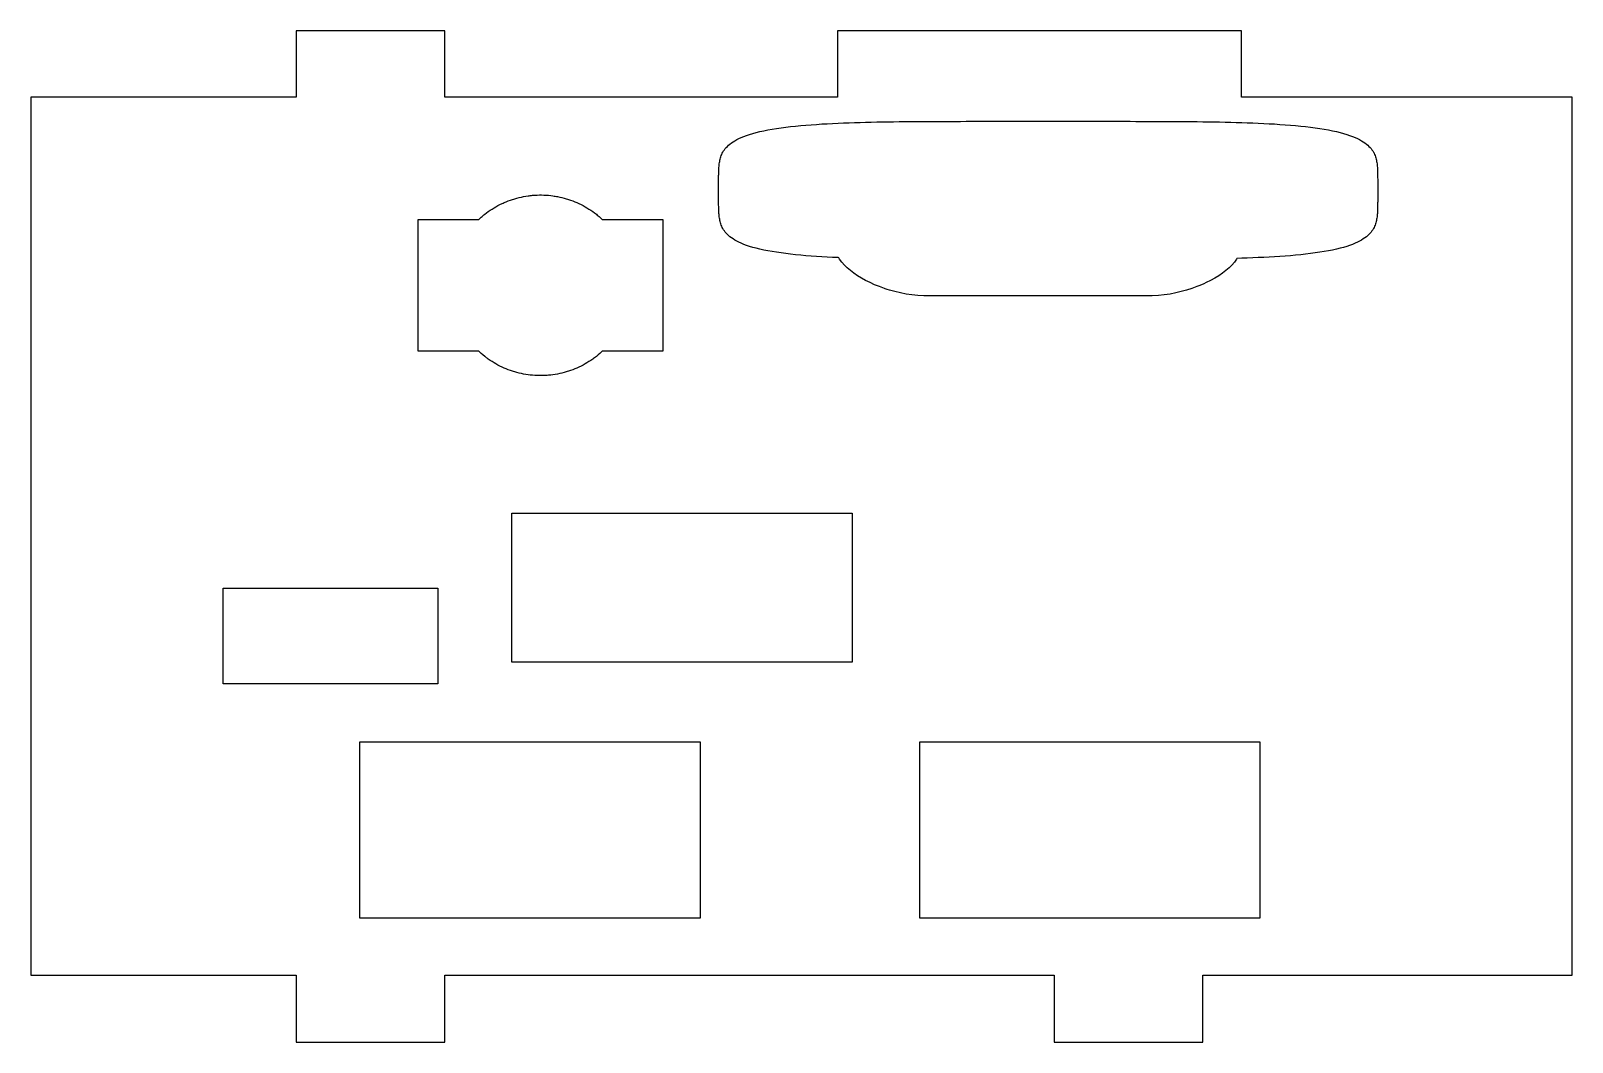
# Model space of a CAD drawing. Header units: millimetres. Extents: x -72.5 to 0, y 0 to 47.6.
import ezdxf

# ---------------------------------------------------------------- set-up
doc = ezdxf.new("R2010")
doc.units = ezdxf.units.MM
doc.layers.get('0').update_dxf_attribs({"linetype": 'CONTINUOUS'})

msp = doc.modelspace()

# ---------------------------------------------------------------- linework, layer by layer
for points in [[(-15.555, 44.456), (-15.555, 47.583), (-34.555, 47.583), (-34.555, 44.456), (-53.024, 44.456), (-53.024, 47.583), (-60.024, 47.583), (-60.024, 44.456), (-72.5, 44.456), (-72.5, 3.156), (-60.024, 3.156), (-60.024, 0), (-53.024, 0), (-53.024, 3.156), (-24.367, 3.156), (-24.367, 0), (-17.367, 0), (-17.367, 3.156), (0, 3.156), (0, 44.456)], [(-11.271, 42.88), (-11.089, 42.84), (-10.918, 42.798), (-10.757, 42.755), (-10.606, 42.709), (-10.466, 42.663), (-10.335, 42.615), (-10.215, 42.566), (-10.104, 42.516), (-10.002, 42.465), (-9.909, 42.413), (-9.825, 42.361), (-9.748, 42.308), (-9.678, 42.255), (-9.615, 42.202), (-9.558, 42.148), (-9.506, 42.094), (-9.46, 42.039), (-9.419, 41.985), (-9.383, 41.93), (-9.35, 41.875), (-9.337, 41.851), (-9.329, 41.836), (-9.321, 41.82), (-9.296, 41.766), (-9.273, 41.711), (-9.253, 41.656), (-9.236, 41.601), (-9.221, 41.545), (-9.209, 41.49), (-9.198, 41.435), (-9.188, 41.38), (-9.18, 41.325), (-9.174, 41.27), (-9.168, 41.215), (-9.164, 41.159), (-9.16, 41.104), (-9.157, 41.049), (-9.155, 40.994), (-9.153, 40.939), (-9.151, 40.884), (-9.15, 40.828), (-9.149, 40.773), (-9.149, 40.718), (-9.149, 40.663), (-9.148, 40.608), (-9.148, 40.553), (-9.148, 40.497), (-9.148, 40.442), (-9.148, 40.332), (-9.148, 39.819), (-9.148, 39.708), (-9.148, 39.653), (-9.148, 39.598), (-9.148, 39.543), (-9.149, 39.488), (-9.149, 39.432), (-9.149, 39.377), (-9.15, 39.322), (-9.151, 39.267), (-9.153, 39.212), (-9.155, 39.157), (-9.157, 39.101), (-9.16, 39.046), (-9.164, 38.991), (-9.168, 38.936), (-9.174, 38.881), (-9.18, 38.826), (-9.188, 38.77), (-9.198, 38.715), (-9.209, 38.66), (-9.221, 38.605), (-9.236, 38.55), (-9.253, 38.495), (-9.273, 38.44), (-9.296, 38.385), (-9.321, 38.33), (-9.35, 38.275), (-9.383, 38.22), (-9.419, 38.166), (-9.46, 38.111), (-9.506, 38.057), (-9.558, 38.003), (-9.615, 37.949), (-9.678, 37.895), (-9.748, 37.842), (-9.825, 37.789), (-9.909, 37.737), (-10.002, 37.686), (-10.104, 37.635), (-10.215, 37.585), (-10.335, 37.536), (-10.466, 37.488), (-10.606, 37.441), (-10.757, 37.396), (-10.918, 37.352), (-11.089, 37.31), (-11.271, 37.27), (-11.461, 37.232), (-11.661, 37.196), (-11.869, 37.163), (-12.085, 37.131), (-12.307, 37.101), (-12.536, 37.074), (-12.77, 37.049), (-13.008, 37.026), (-13.251, 37.004), (-13.497, 36.985), (-13.746, 36.967), (-13.998, 36.951), (-14.252, 36.936), (-14.507, 36.923), (-14.764, 36.911), (-15.022, 36.9), (-15.281, 36.891), (-15.541, 36.882), (-15.766, 36.875), (-15.785, 36.842), (-15.886, 36.702), (-16.004, 36.565), (-16.138, 36.433), (-16.287, 36.304), (-16.449, 36.181), (-16.623, 36.062), (-16.808, 35.948), (-17.005, 35.839), (-17.212, 35.735), (-17.332, 35.681), (-17.428, 35.638), (-17.554, 35.587), (-17.655, 35.546), (-17.89, 35.461), (-18.133, 35.383), (-18.385, 35.312), (-18.645, 35.25), (-18.911, 35.197), (-19.185, 35.154), (-19.464, 35.123), (-19.749, 35.11), (-30.491, 35.11), (-30.775, 35.123), (-31.054, 35.154), (-31.328, 35.197), (-31.595, 35.25), (-31.854, 35.312), (-32.106, 35.383), (-32.214, 35.417), (-32.313, 35.449), (-32.35, 35.461), (-32.585, 35.546), (-32.811, 35.638), (-33.027, 35.735), (-33.234, 35.839), (-33.431, 35.948), (-33.617, 36.062), (-33.791, 36.181), (-33.952, 36.304), (-34.101, 36.433), (-34.235, 36.565), (-34.354, 36.702), (-34.455, 36.842), (-34.493, 36.909), (-34.532, 36.911), (-34.789, 36.923), (-35.044, 36.936), (-35.298, 36.951), (-35.55, 36.967), (-35.799, 36.985), (-36.045, 37.004), (-36.288, 37.026), (-36.526, 37.049), (-36.76, 37.074), (-36.989, 37.101), (-37.211, 37.131), (-37.427, 37.163), (-37.635, 37.196), (-37.835, 37.232), (-38.025, 37.27), (-38.207, 37.31), (-38.378, 37.352), (-38.539, 37.396), (-38.69, 37.441), (-38.831, 37.488), (-38.961, 37.536), (-39.081, 37.585), (-39.192, 37.635), (-39.294, 37.686), (-39.387, 37.737), (-39.471, 37.789), (-39.549, 37.842), (-39.618, 37.895), (-39.682, 37.949), (-39.738, 38.003), (-39.79, 38.057), (-39.836, 38.111), (-39.877, 38.166), (-39.913, 38.22), (-39.946, 38.275), (-39.975, 38.33), (-40, 38.385), (-40.023, 38.44), (-40.043, 38.495), (-40.06, 38.55), (-40.075, 38.605), (-40.087, 38.66), (-40.098, 38.715), (-40.108, 38.77), (-40.116, 38.826), (-40.122, 38.881), (-40.128, 38.936), (-40.132, 38.991), (-40.136, 39.046), (-40.139, 39.101), (-40.142, 39.157), (-40.143, 39.212), (-40.145, 39.267), (-40.146, 39.322), (-40.147, 39.377), (-40.147, 39.432), (-40.147, 39.488), (-40.148, 39.543), (-40.148, 39.598), (-40.148, 39.653), (-40.148, 39.708), (-40.148, 39.819), (-40.148, 40.332), (-40.148, 40.442), (-40.148, 40.497), (-40.148, 40.553), (-40.148, 40.608), (-40.147, 40.663), (-40.147, 40.718), (-40.147, 40.773), (-40.146, 40.828), (-40.145, 40.884), (-40.143, 40.939), (-40.142, 40.994), (-40.139, 41.049), (-40.136, 41.104), (-40.132, 41.159), (-40.128, 41.215), (-40.122, 41.27), (-40.116, 41.325), (-40.108, 41.38), (-40.098, 41.435), (-40.087, 41.49), (-40.075, 41.545), (-40.06, 41.601), (-40.043, 41.656), (-40.023, 41.711), (-40, 41.766), (-39.975, 41.82), (-39.946, 41.875), (-39.913, 41.93), (-39.877, 41.985), (-39.836, 42.039), (-39.79, 42.094), (-39.738, 42.148), (-39.682, 42.202), (-39.618, 42.255), (-39.549, 42.308), (-39.471, 42.361), (-39.387, 42.413), (-39.294, 42.465), (-39.192, 42.516), (-39.081, 42.566), (-38.961, 42.615), (-38.831, 42.663), (-38.69, 42.709), (-38.539, 42.755), (-38.378, 42.798), (-38.207, 42.84), (-38.025, 42.88), (-37.835, 42.918), (-37.635, 42.954), (-37.427, 42.988), (-37.211, 43.02), (-36.989, 43.049), (-36.76, 43.076), (-36.526, 43.102), (-36.288, 43.125), (-36.045, 43.146), (-35.799, 43.166), (-35.55, 43.183), (-35.298, 43.2), (-35.044, 43.214), (-34.789, 43.227), (-34.532, 43.239), (-34.532, 43.239), (-34.274, 43.25), (-34.015, 43.26), (-33.755, 43.268), (-33.494, 43.276), (-33.233, 43.283), (-32.972, 43.289), (-32.71, 43.294), (-32.447, 43.299), (-32.185, 43.303), (-31.923, 43.307), (-31.66, 43.31), (-31.397, 43.313), (-31.134, 43.315), (-30.871, 43.317), (-30.608, 43.318), (-30.345, 43.32), (-30.082, 43.321), (-29.819, 43.322), (-29.556, 43.323), (-29.293, 43.323), (-29.029, 43.324), (-28.766, 43.324), (-28.503, 43.325), (-28.24, 43.325), (-27.977, 43.325), (-27.714, 43.325), (-27.451, 43.325), (-27.187, 43.325), (-26.924, 43.325), (-26.661, 43.325), (-26.398, 43.325), (-26.135, 43.325), (-23.161, 43.325), (-22.898, 43.325), (-22.635, 43.325), (-22.372, 43.325), (-22.109, 43.325), (-21.845, 43.325), (-21.582, 43.325), (-21.319, 43.325), (-21.056, 43.325), (-20.793, 43.325), (-20.53, 43.324), (-20.267, 43.324), (-20.003, 43.323), (-19.74, 43.323), (-19.477, 43.322), (-19.214, 43.321), (-18.951, 43.32), (-18.688, 43.318), (-18.425, 43.317), (-18.162, 43.315), (-17.899, 43.313), (-17.636, 43.31), (-17.374, 43.307), (-17.111, 43.303), (-16.849, 43.299), (-16.586, 43.294), (-16.324, 43.289), (-16.063, 43.283), (-15.802, 43.276), (-15.726, 43.274), (-15.541, 43.268), (-15.281, 43.26), (-15.022, 43.25), (-14.764, 43.239), (-14.507, 43.227), (-14.252, 43.214), (-13.998, 43.2), (-13.746, 43.183), (-13.497, 43.166), (-13.251, 43.146), (-13.008, 43.125), (-12.77, 43.102), (-12.536, 43.076), (-12.307, 43.049), (-12.085, 43.02), (-11.869, 42.988), (-11.661, 42.954), (-11.461, 42.918)], [(-47.011, 39.581), (-46.912, 39.541), (-46.814, 39.499), (-46.716, 39.455), (-46.62, 39.408), (-46.526, 39.359), (-46.432, 39.308), (-46.34, 39.254), (-46.249, 39.198), (-46.159, 39.14), (-46.071, 39.079), (-45.985, 39.016), (-45.9, 38.951), (-45.854, 38.914), (-45.817, 38.884), (-45.772, 38.846), (-45.736, 38.815), (-45.656, 38.744), (-45.619, 38.709), (-42.776, 38.709), (-42.776, 32.509), (-45.619, 32.509), (-45.656, 32.475), (-45.736, 32.404), (-45.817, 32.334), (-45.9, 32.267), (-45.947, 32.231), (-45.985, 32.202), (-46.033, 32.168), (-46.071, 32.14), (-46.159, 32.079), (-46.249, 32.021), (-46.34, 31.965), (-46.432, 31.911), (-46.526, 31.859), (-46.62, 31.81), (-46.716, 31.764), (-46.814, 31.719), (-46.912, 31.677), (-47.011, 31.638), (-47.112, 31.601), (-47.168, 31.582), (-47.213, 31.567), (-47.269, 31.549), (-47.315, 31.535), (-47.417, 31.506), (-47.521, 31.48), (-47.625, 31.456), (-47.73, 31.434), (-47.835, 31.416), (-47.94, 31.4), (-48.046, 31.386), (-48.153, 31.375), (-48.212, 31.371), (-48.259, 31.367), (-48.318, 31.364), (-48.366, 31.362), (-48.425, 31.361), (-48.473, 31.359), (-48.579, 31.359), (-48.639, 31.361), (-48.686, 31.362), (-48.793, 31.367), (-48.899, 31.375), (-49.006, 31.386), (-49.112, 31.4), (-49.217, 31.416), (-49.322, 31.434), (-49.427, 31.456), (-49.531, 31.48), (-49.635, 31.506), (-49.737, 31.535), (-49.794, 31.553), (-49.839, 31.567), (-49.896, 31.586), (-49.941, 31.601), (-50.041, 31.638), (-50.14, 31.677), (-50.238, 31.719), (-50.336, 31.764), (-50.432, 31.81), (-50.527, 31.859), (-50.62, 31.911), (-50.712, 31.965), (-50.803, 32.021), (-50.893, 32.079), (-50.981, 32.14), (-51.029, 32.175), (-51.067, 32.202), (-51.114, 32.238), (-51.152, 32.267), (-51.235, 32.334), (-51.317, 32.404), (-51.396, 32.475), (-51.433, 32.509), (-54.276, 32.509), (-54.276, 38.709), (-51.433, 38.709), (-51.396, 38.744), (-51.317, 38.815), (-51.271, 38.854), (-51.235, 38.884), (-51.189, 38.922), (-51.152, 38.951), (-51.067, 39.016), (-50.981, 39.079), (-50.893, 39.14), (-50.803, 39.198), (-50.712, 39.254), (-50.62, 39.308), (-50.527, 39.359), (-50.432, 39.408), (-50.336, 39.455), (-50.282, 39.48), (-50.238, 39.499), (-50.184, 39.523), (-50.14, 39.541), (-50.041, 39.581), (-49.941, 39.617), (-49.839, 39.652), (-49.783, 39.669), (-49.737, 39.683), (-49.68, 39.7), (-49.635, 39.713), (-49.531, 39.739), (-49.427, 39.763), (-49.322, 39.784), (-49.217, 39.803), (-49.112, 39.819), (-49.053, 39.827), (-49.006, 39.833), (-48.947, 39.838), (-48.899, 39.843), (-48.793, 39.851), (-48.686, 39.857), (-48.579, 39.859), (-48.473, 39.859), (-48.366, 39.857), (-48.307, 39.854), (-48.259, 39.851), (-48.2, 39.847), (-48.153, 39.843), (-48.046, 39.833), (-47.94, 39.819), (-47.882, 39.81), (-47.835, 39.803), (-47.776, 39.793), (-47.73, 39.784), (-47.625, 39.763), (-47.521, 39.739), (-47.417, 39.713), (-47.36, 39.696), (-47.315, 39.683), (-47.258, 39.666), (-47.213, 39.652), (-47.112, 39.617)], [(-49.868, 17.884), (-49.868, 24.884), (-33.868, 24.884), (-33.868, 17.884)], [(-53.358, 21.364), (-53.358, 16.864), (-63.451, 16.864), (-63.451, 21.364)], [(-41.018, 14.127), (-41.018, 5.827), (-57.018, 5.827), (-57.018, 14.127)], [(-30.687, 14.127), (-14.687, 14.127), (-14.687, 5.827), (-30.687, 5.827)]]:
    msp.add_lwpolyline(points, close=True)

doc.saveas('drawing.dxf')
